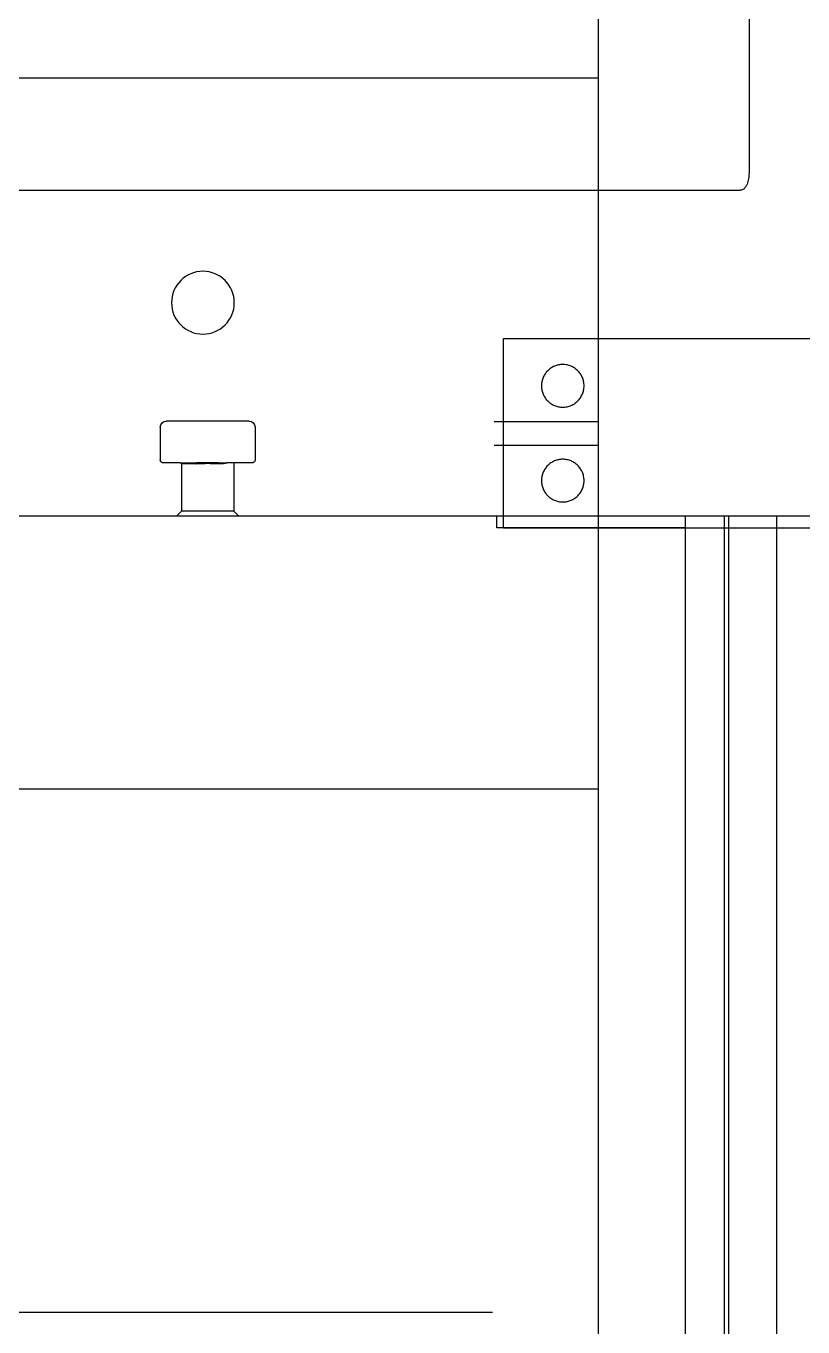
# Model space of a CAD drawing. Header units: millimetres. Extents: x 10462777 to 22643323, y 453826 to 1389191.
# Drawn here: x 11308474 to 11308802, y 597780 to 598329 of the extents above; entities that cross this region are included whole.
import ezdxf

# ---------------------------------------------------------------- set-up
doc = ezdxf.new("R2010")
doc.units = ezdxf.units.MM
doc.header["$LTSCALE"] = 200
doc.header["$MEASUREMENT"] = 0
for name, pattern in [('CENTER', [2, 1.25, -0.25, 0.25, -0.25]), ('DASHED', [3.5, 2, -1.5]), ('PHANTOM', [2.5, 1.25, -0.25, 0.25, -0.25, 0.25, -0.25])]:
    doc.linetypes.add(name, pattern=pattern)
doc.layers.get('0').update_dxf_attribs({"linetype": 'CONTINUOUS'})
doc.layers.add('1', color=1, linetype='CENTER')
doc.layers.add('2', color=2, linetype='CONTINUOUS')
doc.layers.add('LAYOUT', color=8, linetype='CONTINUOUS', lineweight=25)
doc.layers.add('TOP$23', color=7, linetype='CONTINUOUS', true_color=0xffffff)

# ---------------------------------------------------------------- blocks, each defined once
blk = doc.blocks.new('r710ic')
at = {"layer": 'LAYOUT', "color": 3}
blk.add_circle((272041.37, 104232.63), 2050.12, dxfattribs=at)
blk = doc.blocks.new('A$C7DA30AB0')
at = {"layer": 'LAYOUT', "color": 6, "linetype": 'PHANTOM'}
blk.add_circle((3030.45, 3025.99, 0), 2693.02, dxfattribs=at)

msp = doc.modelspace()

# ---------------------------------------------------------------- linework, layer by layer
at = {"layer": '1', "color": 43, "linetype": 'CENTER'}
msp.add_line((11308030.87303, 597785.78278, 0), (11308671.0702, 597785.78278, 0), dxfattribs=at)
at = {"layer": '2', "color": 124, "linetype": 'Continuous'}
for p, q in [((11308779.29829, 598470.79251, 0), (11308779.29829, 598267.00326, 0)), ((11307905.9994, 598259.26174, 0), (11308775.56767, 598259.26174, 0)), ((11308568.28676, 598161.78812, 0), (11308533.28627, 598161.78812, 0)), ((11308530.78623, 598159.28809, 0), (11308530.78623, 598145.28789, 0)), ((11308570.7868, 598159.28809, 0), (11308570.7868, 598145.28789, 0)), ((11308539.28635, 598144.28787, 0), (11308531.78625, 598144.28787, 0)), ((11308539.78636, 598143.78787, 0), (11308539.28635, 598144.28787, 0)), ((11308539.28635, 598144.28787, 0), (11308545.66547, 598144.28787, 0)), ((11308561.78667, 598144.28787, 0), (11308558.93992, 598144.28787, 0)), ((11308561.78667, 598144.28787, 0), (11308561.78667, 598123.78758, 0)), ((11308569.78679, 598144.28787, 0), (11308561.78667, 598144.28787, 0)), ((11308539.78636, 598143.78787, 0), (11308539.78636, 598123.78758, 0)), ((11308545.88812, 598143.78787, 0), (11308539.78636, 598143.78787, 0)), ((11308537.78633, 598121.78755, 0), (11308539.78636, 598123.78758, 0)), ((11308561.78667, 598123.78758, 0), (11308539.78636, 598123.78758, 0)), ((11308561.78667, 598123.78758, 0), (11308563.7867, 598121.78755, 0)), ((11308423.78471, 598121.78755, 0), (11308537.78633, 598121.78755, 0)), ((11308537.78633, 598121.78755, 0), (11308563.7867, 598121.78755, 0)), ((11308563.7867, 598121.78755, 0), (11308972.28397, 598121.78755, 0))]:
    msp.add_line(p, q, dxfattribs=at)
at = {"layer": '2', "color": 252, "linetype": 'Continuous'}
for p, q in [((11308672.78825, 598116.78748, 0), (11308672.78825, 598121.7888, 0)), ((11308752.53938, 597375.89318, 0), (11308752.53938, 598121.76994, 0)), ((11308768.78961, 598121.79787, 0), (11308768.78961, 597375.90524, 0)), ((11308770.78964, 597375.9293, 0), (11308770.78964, 598121.8149, 0)), ((11308790.84243, 598121.79335, 0), (11308790.84243, 597121.77757, 0)), ((11308752.54063, 598116.78748, 0), (11308672.78825, 598116.78748, 0))]:
    msp.add_line(p, q, dxfattribs=at)
at = {"layer": '2', "color": 124, "linetype": 'Continuous', "extrusion": (0, 0, -1)}
msp.add_circle((-11308548.78649, 598211.78883, 0), 13.25019, dxfattribs=at)
for centre, radius, start, end in [((-11308533.28627, 598159.28809, 0), 2.50004, 0, 90), ((-11308568.28676, 598159.28809, 0), 2.50004, 90, 180), ((-11308531.78625, 598145.28789, 0), 1.00001, 270, 0), ((-11308569.78679, 598145.28789, 0), 1.00001, 180, 270)]:
    msp.add_arc(centre, radius, start, end, dxfattribs=at)
at = {"layer": '2', "color": 124, "linetype": 'Continuous'}
for points, degree, knots in [([(11308779.29829, 598267.00326, 0), (11308779.29829, 598266.22132, 0), (11308779.25256, 598265.44526, 0), (11308779.09978, 598264.29199, 0), (11308779.03468, 598263.90939, 0), (11308778.86969, 598263.14866, 0), (11308778.76938, 598262.76883, 0), (11308778.5247, 598262.02448, 0), (11308778.38072, 598261.65978, 0), (11308778.03084, 598260.95692, 0), (11308777.8283, 598260.62378, 0), (11308777.33262, 598260.01752, 0), (11308777.03888, 598259.74698, 0), (11308776.52183, 598259.4594, 0), (11308776.34161, 598259.38588, 0), (11308775.96431, 598259.28678, 0), (11308775.76585, 598259.26174, 0), (11308775.56767, 598259.26174, 0)], 3, [0, 0, 0, 0, 0.25, 0.25, 0.375, 0.375, 0.5, 0.5, 0.625, 0.625, 0.75, 0.75, 0.875, 0.875, 0.9375, 0.9375, 1, 1, 1, 1]), ([(11308545.6655, 598144.28787, 0), (11308545.77597, 598144.28807, 0), (11308545.99664, 598144.28846, 0), (11308546.33172, 598144.29126, 0), (11308546.6689, 598144.29519, 0), (11308547.00821, 598144.3001, 0), (11308547.34925, 598144.30562, 0), (11308547.69175, 598144.31147, 0), (11308548.03538, 598144.31738, 0), (11308548.37986, 598144.32313, 0), (11308548.72487, 598144.32851, 0), (11308549.07014, 598144.33336, 0), (11308549.41536, 598144.33752, 0), (11308549.76027, 598144.34087, 0), (11308550.10458, 598144.34333, 0), (11308550.44803, 598144.34483, 0), (11308550.88884, 598144.34547, 0), (11308551.42938, 598144.34393, 0), (11308552.07051, 598144.3387, 0), (11308552.71458, 598144.33055, 0), (11308553.35969, 598144.3203, 0), (11308554.004, 598144.30906, 0), (11308554.64515, 598144.29852, 0), (11308555.28227, 598144.2899, 0), (11308555.69851, 598144.28855, 0), (11308555.90739, 598144.28787, 0)], 3, [0, 0, 0, 0, 0.034087869, 0.068087402, 0.101994843, 0.135806446, 0.16951852, 0.20312746, 0.236629778, 0.270022115, 0.303301256, 0.336464134, 0.369507831, 0.402429572, 0.43522672, 0.467896763, 0.500437308, 0.560936579, 0.622030626, 0.68370261, 0.745933698, 0.808702923, 0.871987209, 0.935761633, 1, 1, 1, 1]), ([(11308558.93992, 598144.28787, 0), (11308558.88932, 598144.26175, 0), (11308558.78689, 598144.20886, 0), (11308558.62442, 598144.1396, 0), (11308558.45297, 598144.07644, 0), (11308558.27171, 598144.02025, 0), (11308558.0805, 598143.97076, 0), (11308557.879, 598143.92808, 0), (11308557.53662, 598143.86991, 0), (11308556.98412, 598143.81784, 0), (11308556.20644, 598143.78873, 0), (11308555.30276, 598143.78431, 0), (11308554.43237, 598143.8012, 0), (11308553.59824, 598143.82413, 0), (11308552.83569, 598143.84764, 0), (11308552.0289, 598143.86725, 0), (11308551.16378, 598143.87474, 0), (11308550.24466, 598143.87226, 0), (11308549.41636, 598143.86249, 0), (11308548.50783, 598143.84068, 0), (11308547.70521, 598143.81907, 0), (11308546.92668, 598143.79973, 0), (11308546.37346, 598143.78984, 0), (11308546.04115, 598143.78855, 0), (11308545.88812, 598143.78795, 0)], 3, [0, 0, 0, 0, 0.016627831, 0.033657022, 0.05110992, 0.069007283, 0.087368361, 0.106210984, 0.125551649, 0.181092342, 0.250802778, 0.317609624, 0.393286283, 0.446739178, 0.500195936, 0.557171895, 0.617733698, 0.681890306, 0.749649181, 0.791873375, 0.874919677, 0.922719467, 0.964412134, 1, 1, 1, 1]), ([(11308555.9078, 598144.28787, 0), (11308557.06209, 598144.28787, 0), (11308557.81943, 598144.28787, 0), (11308558.88948, 598144.28787, 0), (11308558.93992, 598144.28787, 0)], 2, [0, 0, 0, 0.5, 0.5, 1, 1, 1])]:
    msp.add_open_spline(points, degree=degree, knots=knots, dxfattribs=at)
msp.add_open_spline([(11308545.6655, 598144.28793, 0), (11308545.88816, 598143.78795, 0)], degree=1, dxfattribs=at)
at = {"layer": 'TOP$23', "linetype": 'Continuous'}
for p, q in [((11308715.66913, 600981.71124), (11308715.66913, 598196.71124)), ((11307971.66913, 598306.71124), (11308715.66913, 598306.71124)), ((11308715.66913, 598306.71124), (11308715.66913, 598196.70968)), ((11308715.66913, 598116.71281), (11308715.66913, 598006.71124)), ((11308715.66913, 598116.61124), (11308715.66913, 597181.71124)), ((11307971.66913, 598006.71124), (11308715.66913, 598006.71124))]:
    msp.add_line(p, q, dxfattribs=at)
at = {"layer": 'TOP$23', "linetype": 'PHANTOM'}
for p, q in [((11308675.66913, 598116.71124), (11308675.66913, 598196.71124)), ((11308675.66913, 598196.71124), (11308915.66913, 598196.71124)), ((11308915.66913, 598116.71124), (11308675.66913, 598116.71124))]:
    msp.add_line(p, q, dxfattribs=at)
at = {"layer": 'TOP$23', "linetype": 'DASHED'}
for p, q in [((11308715.66913, 598196.71124), (11308715.66913, 598116.61124)), ((11308715.66913, 598196.70968), (11308715.66913, 598116.71281)), ((11307971.66913, 598161.71124), (11308715.66913, 598161.71124)), ((11307971.66913, 598151.71124), (11308715.66913, 598151.71124))]:
    msp.add_line(p, q, dxfattribs=at)
at = {"layer": 'TOP$23', "linetype": 'PHANTOM', "extrusion": (0, 0, -1)}
for centre in [(-11308700.66913, 598176.71124), (-11308700.66913, 598136.71124)]:
    msp.add_circle(centre, 9, dxfattribs=at)

# ---------------------------------------------------------------- block references
at = {"ltscale": 10, "rotation": 180}
msp.add_blockref('A$C7DA30AB0', (11313764.24811, 600747.76955, 0), dxfattribs=at)
at = {"layer": 'LAYOUT', "color": 2, "rotation": 89.99999999999999}
msp.add_blockref('r710ic', (11412573.40786, 324839.74027, 0), dxfattribs=at)

doc.saveas('drawing.dxf')
